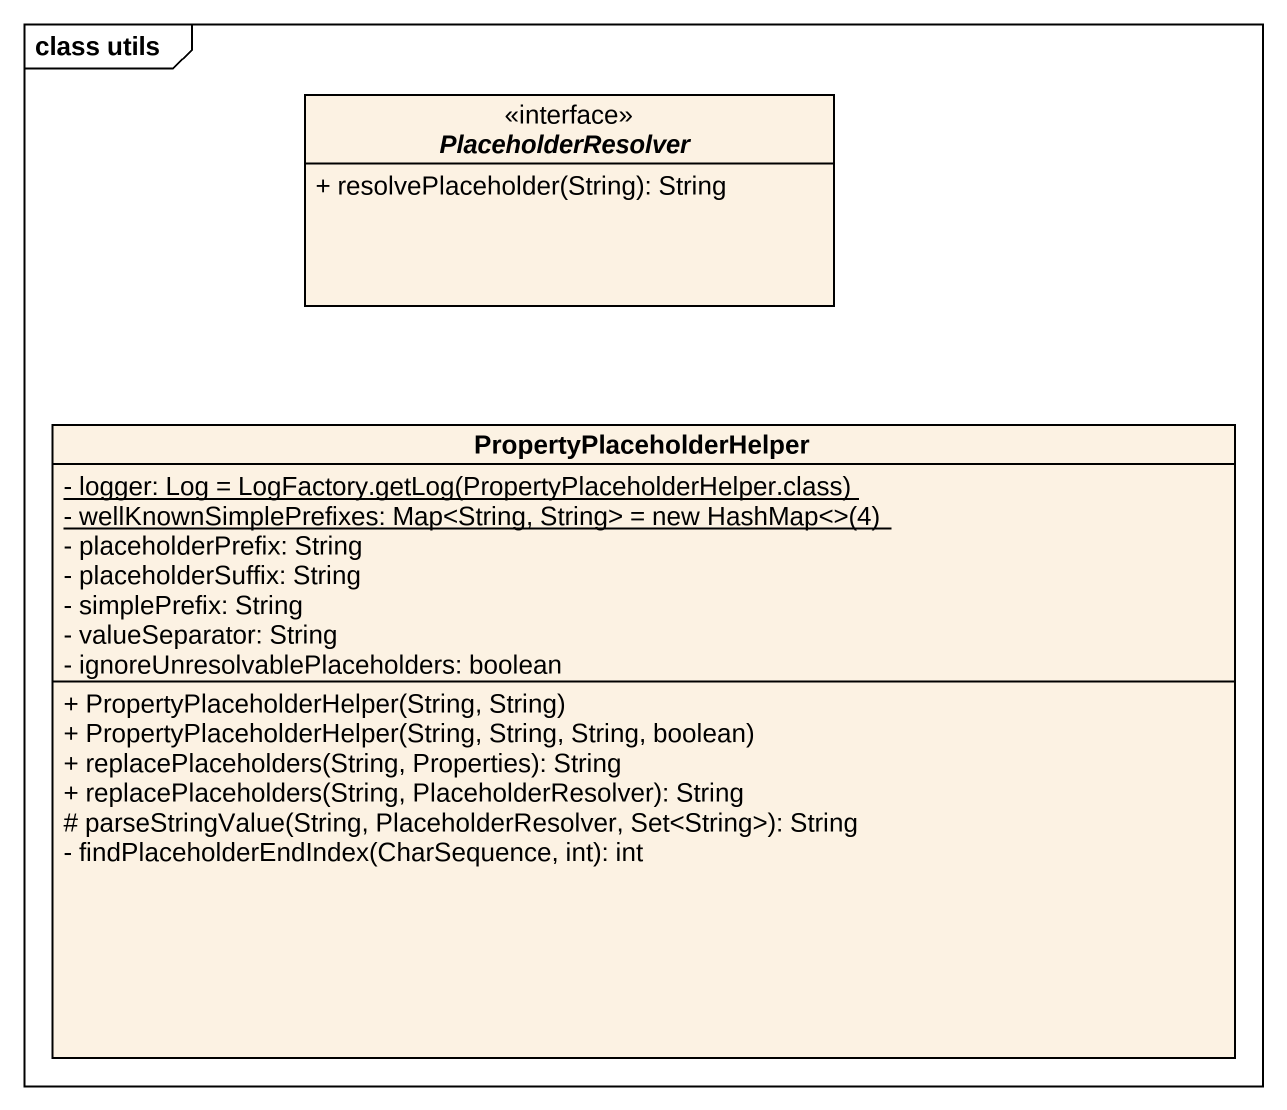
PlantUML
@startuml
mainframe class utils
hide circle
hide empty members
skinparam classAttributeIconSize 0
interface PlaceholderResolver {
  + resolvePlaceholder(String): String
}
class PropertyPlaceholderHelper {
  {static} {field} - logger: Log = LogFactory.getLog(PropertyPlaceholderHelper.class)
  {static} {field} - wellKnownSimplePrefixes: Map<String, String> = new HashMap<>(4)
  - placeholderPrefix: String
  - placeholderSuffix: String
  - simplePrefix: String
  - valueSeparator: String
  - ignoreUnresolvablePlaceholders: boolean
  + PropertyPlaceholderHelper(String, String)
  + PropertyPlaceholderHelper(String, String, String, boolean)
  + replacePlaceholders(String, Properties): String
  + replacePlaceholders(String, PlaceholderResolver): String
  # parseStringValue(String, PlaceholderResolver, Set<String>): String
  - findPlaceholderEndIndex(CharSequence, int): int
}
@enduml
